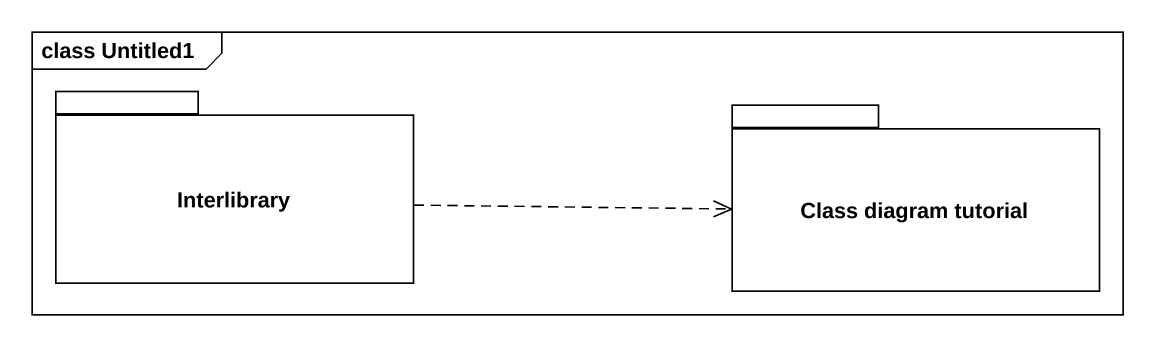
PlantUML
@startuml
mainframe class Untitled1
package Interlibrary {
}
package "Class diagram tutorial" as Class_diagram_tutorial {
}
Interlibrary .right.> Class_diagram_tutorial
@enduml
